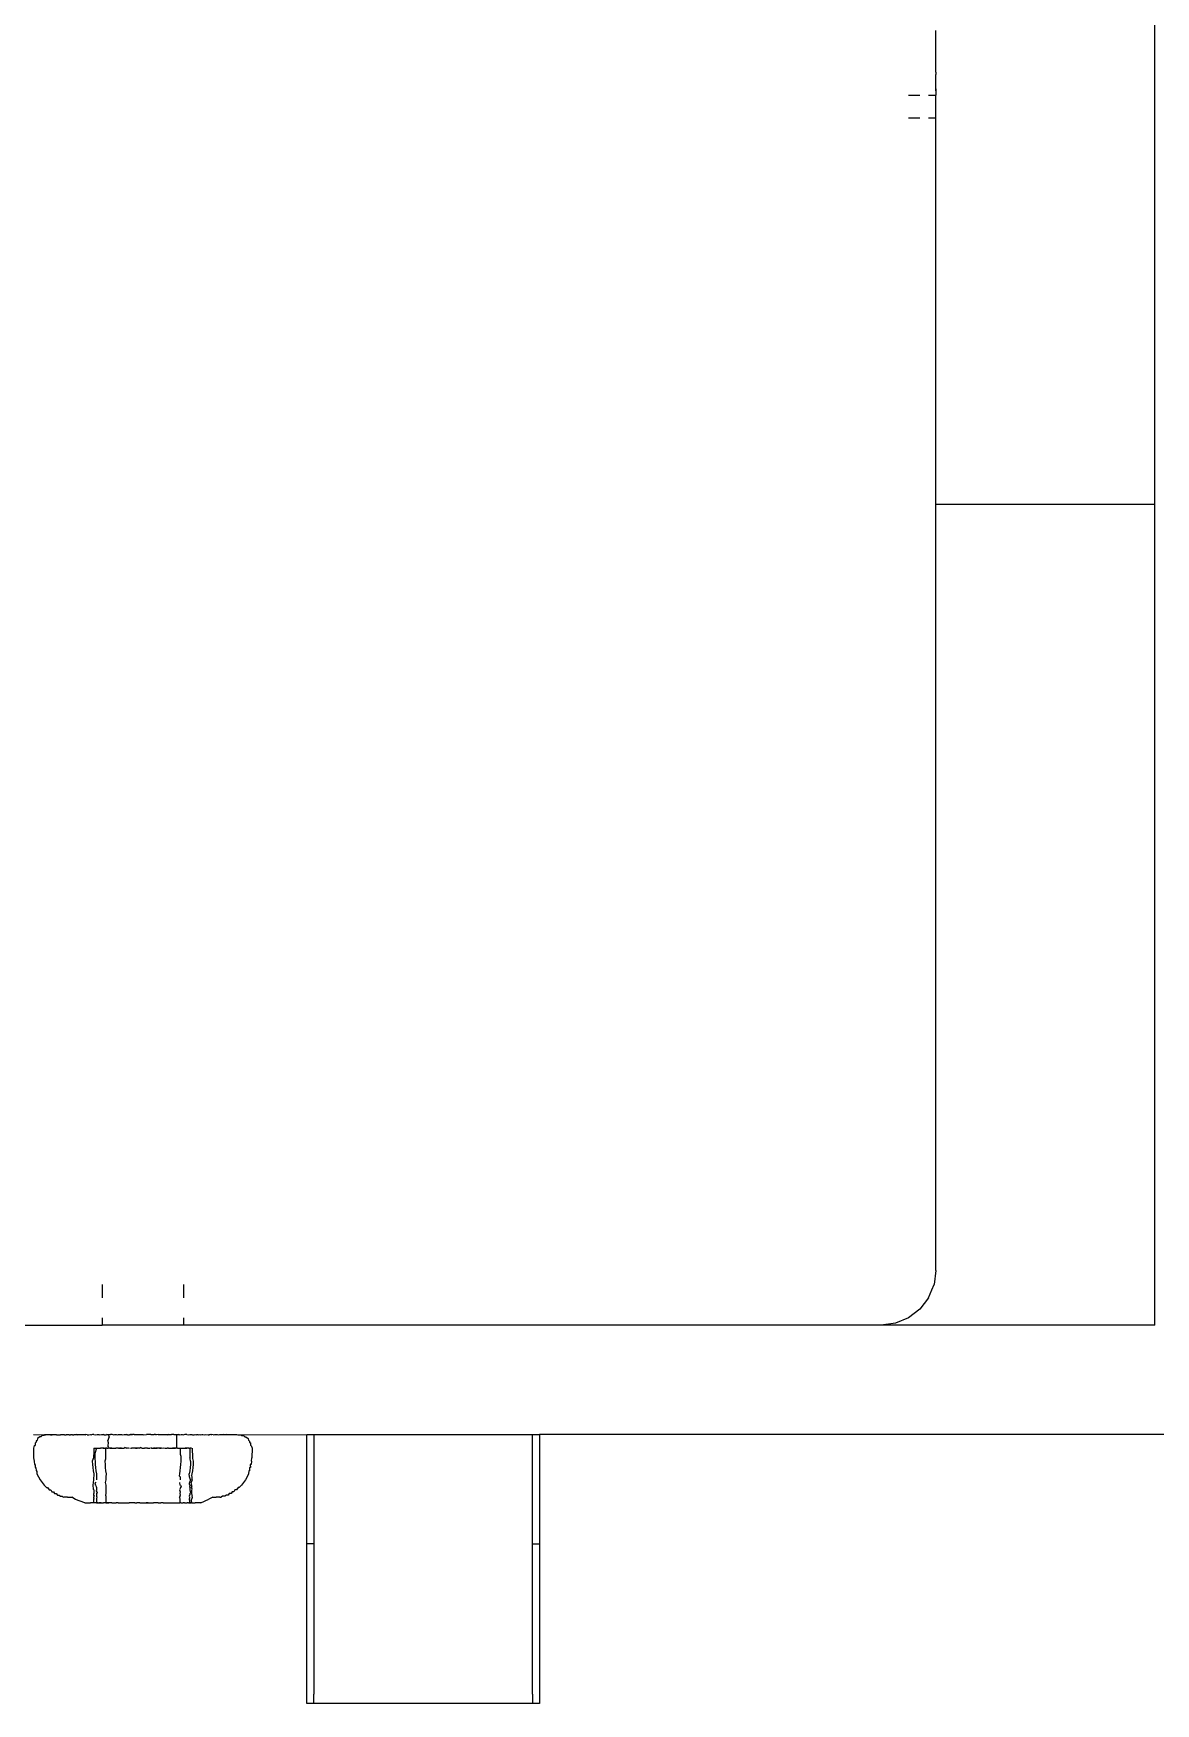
# Model space of a CAD drawing. Header units: millimetres. Extents: x -2916 to 2490, y 92 to 4100.
# Drawn here: x 1277.6 to 1318.6, y 1698 to 1759.1 of the extents above; entities that cross this region are included whole.
import ezdxf

# ---------------------------------------------------------------- set-up
doc = ezdxf.new("R2010")
doc.units = ezdxf.units.MM

msp = doc.modelspace()

# ---------------------------------------------------------------- linework, layer by layer
for p, q in [((1318.556, 1759.005), (1318.556, 1759.95)), ((1310.555, 1759.005), (1310.555, 1759.21)), ((1310.555, 1758.633), (1310.555, 1759.005)), ((1310.555, 1758.121), (1310.555, 1758.633)), ((1318.556, 1758.066), (1318.556, 1759.005)), ((1310.555, 1758.066), (1310.555, 1758.121)), ((1310.555, 1757.685), (1310.555, 1758.066)), ((1318.556, 1757.136), (1318.556, 1758.066)), ((1310.555, 1757.685), (1310.555, 1757.645)), ((1310.555, 1757.645), (1310.555, 1757.606)), ((1310.555, 1757.334), (1310.555, 1757.606)), ((1309.555, 1756.852), (1309.969, 1756.852)), ((1310.287, 1756.852), (1310.487, 1756.852)), ((1310.487, 1756.852), (1310.555, 1756.852)), ((1310.555, 1757.136), (1310.555, 1757.334)), ((1310.555, 1757.075), (1310.555, 1757.136)), ((1310.555, 1757.075), (1310.555, 1757.008)), ((1310.555, 1757.034), (1310.555, 1757.075)), ((1310.555, 1757.008), (1310.555, 1757.034)), ((1310.555, 1757.008), (1310.555, 1756.892)), ((1310.555, 1756.892), (1310.555, 1756.852)), ((1310.555, 1756.217), (1310.555, 1756.852)), ((1318.556, 1756.217), (1318.556, 1757.136)), ((1310.555, 1756.002), (1310.555, 1756.217)), ((1318.556, 1755.31), (1318.556, 1756.217)), ((1309.969, 1756.002), (1309.555, 1756.002)), ((1310.487, 1756.002), (1310.287, 1756.002)), ((1310.555, 1756.002), (1310.487, 1756.002)), ((1310.555, 1755.31), (1310.555, 1756.002)), ((1310.555, 1754.418), (1310.555, 1755.31)), ((1318.556, 1754.418), (1318.556, 1755.31)), ((1310.555, 1753.543), (1310.555, 1754.418)), ((1318.556, 1753.543), (1318.556, 1754.418)), ((1310.555, 1752.687), (1310.555, 1753.543)), ((1318.556, 1752.687), (1318.556, 1753.543)), ((1310.555, 1751.851), (1310.555, 1752.687)), ((1318.556, 1751.851), (1318.556, 1752.687)), ((1310.555, 1751.039), (1310.555, 1751.851)), ((1318.556, 1751.039), (1318.556, 1751.851)), ((1310.555, 1750.25), (1310.555, 1751.039)), ((1318.556, 1750.25), (1318.556, 1751.039)), ((1310.555, 1749.488), (1310.555, 1750.25)), ((1318.556, 1749.488), (1318.556, 1750.25)), ((1310.555, 1748.754), (1310.555, 1749.488)), ((1318.556, 1748.754), (1318.556, 1749.488)), ((1310.555, 1748.05), (1310.555, 1748.754)), ((1318.556, 1748.05), (1318.556, 1748.754)), ((1310.555, 1747.377), (1310.555, 1748.05)), ((1318.556, 1747.377), (1318.556, 1748.05)), ((1310.555, 1746.736), (1310.555, 1747.377)), ((1318.556, 1746.736), (1318.556, 1747.377)), ((1310.555, 1746.13), (1310.555, 1746.736)), ((1318.556, 1746.13), (1318.556, 1746.736)), ((1310.555, 1745.56), (1310.555, 1746.13)), ((1318.556, 1745.56), (1318.556, 1746.13)), ((1310.555, 1745.026), (1310.555, 1745.56)), ((1318.556, 1745.026), (1318.556, 1745.56)), ((1310.555, 1744.531), (1310.555, 1745.026)), ((1310.555, 1744.075), (1310.555, 1744.531)), ((1318.556, 1744.531), (1318.556, 1745.026)), ((1318.556, 1744.075), (1318.556, 1744.531)), ((1310.555, 1743.659), (1310.555, 1744.075)), ((1318.556, 1743.659), (1318.556, 1744.075)), ((1310.555, 1743.284), (1310.555, 1743.659)), ((1318.556, 1743.284), (1318.556, 1743.659)), ((1310.555, 1742.951), (1310.555, 1743.284)), ((1310.555, 1742.662), (1310.555, 1742.951)), ((1318.556, 1742.951), (1318.556, 1743.284)), ((1318.556, 1742.662), (1318.556, 1742.951)), ((1310.555, 1742.415), (1310.555, 1742.662)), ((1310.555, 1742.213), (1310.555, 1742.415)), ((1310.555, 1742.055), (1310.555, 1742.213)), ((1318.556, 1742.415), (1318.556, 1742.662)), ((1318.556, 1742.213), (1318.556, 1742.415)), ((1318.556, 1742.055), (1318.556, 1742.213)), ((1310.555, 1741.942), (1310.555, 1742.055)), ((1310.555, 1741.874), (1310.555, 1741.942)), ((1318.556, 1741.874), (1310.555, 1741.874)), ((1310.555, 1713.851), (1310.555, 1741.874)), ((1318.556, 1741.942), (1318.556, 1742.055)), ((1318.556, 1741.874), (1318.556, 1741.942)), ((1318.556, 1711.851), (1318.556, 1741.874)), ((1310.555, 1713.851), (1310.487, 1713.334)), ((1280.064, 1713.334), (1280.064, 1712.851)), ((1283.045, 1713.334), (1283.045, 1712.851)), ((1310.287, 1712.851), (1309.969, 1712.437)), ((1310.287, 1712.851), (1310.402, 1713.144)), ((1310.402, 1713.144), (1310.487, 1713.334)), ((1309.969, 1712.437), (1309.555, 1712.119)), ((1274.555, 1711.851), (1280.064, 1711.851)), ((1280.064, 1712.119), (1280.064, 1711.92)), ((1280.064, 1711.92), (1280.064, 1711.851)), ((1280.097, 1711.851), (1280.064, 1711.851)), ((1280.153, 1711.851), (1280.097, 1711.851)), ((1280.231, 1711.851), (1280.153, 1711.851)), ((1280.33, 1711.851), (1280.231, 1711.851)), ((1280.448, 1711.851), (1280.33, 1711.851)), ((1280.475, 1711.851), (1280.448, 1711.851)), ((1280.583, 1711.851), (1280.475, 1711.851)), ((1280.614, 1711.851), (1280.583, 1711.851)), ((1280.734, 1711.851), (1280.614, 1711.851)), ((1280.768, 1711.851), (1280.734, 1711.851)), ((1280.898, 1711.851), (1280.768, 1711.851)), ((1280.934, 1711.851), (1280.898, 1711.851)), ((1281.072, 1711.851), (1280.934, 1711.851)), ((1281.11, 1711.851), (1281.072, 1711.851)), ((1281.254, 1711.851), (1281.11, 1711.851)), ((1281.293, 1711.851), (1281.254, 1711.851)), ((1281.441, 1711.851), (1281.293, 1711.851)), ((1281.48, 1711.851), (1281.441, 1711.851)), ((1281.629, 1711.851), (1281.48, 1711.851)), ((1281.669, 1711.851), (1281.629, 1711.851)), ((1281.816, 1711.851), (1281.669, 1711.851)), ((1281.855, 1711.851), (1281.816, 1711.851)), ((1281.999, 1711.851), (1281.855, 1711.851)), ((1282.037, 1711.851), (1281.999, 1711.851)), ((1282.175, 1711.851), (1282.037, 1711.851)), ((1282.211, 1711.851), (1282.175, 1711.851)), ((1282.342, 1711.851), (1282.211, 1711.851)), ((1282.375, 1711.851), (1282.342, 1711.851)), ((1282.495, 1711.851), (1282.375, 1711.851)), ((1282.526, 1711.851), (1282.495, 1711.851)), ((1282.634, 1711.851), (1282.526, 1711.851)), ((1282.662, 1711.851), (1282.634, 1711.851)), ((1282.78, 1711.851), (1282.662, 1711.851)), ((1282.879, 1711.851), (1282.78, 1711.851)), ((1282.957, 1711.851), (1282.879, 1711.851)), ((1283.012, 1711.851), (1282.957, 1711.851)), ((1283.045, 1711.851), (1283.012, 1711.851)), ((1283.045, 1712.119), (1283.045, 1711.92)), ((1283.045, 1711.92), (1283.045, 1711.851)), ((1308.555, 1711.851), (1283.045, 1711.851)), ((1309.072, 1711.92), (1308.555, 1711.851)), ((1318.556, 1711.851), (1308.555, 1711.851)), ((1309.555, 1712.119), (1309.072, 1711.92)), ((1277.555, 1707.851), (1277.963, 1707.842)), ((1277.558, 1707.351), (1277.555, 1706.999)), ((1277.588, 1707.449), (1277.558, 1707.351)), ((1277.588, 1707.449), (1277.614, 1707.449)), ((1277.616, 1707.543), (1277.614, 1707.449)), ((1277.616, 1707.543), (1277.642, 1707.543)), ((1277.662, 1707.629), (1277.642, 1707.543)), ((1277.662, 1707.629), (1277.687, 1707.629)), ((1277.708, 1707.705), (1277.687, 1707.629)), ((1277.784, 1707.767), (1277.708, 1707.705)), ((1277.824, 1707.767), (1277.784, 1707.767)), ((1277.87, 1707.813), (1277.824, 1707.767)), ((1277.942, 1707.813), (1277.87, 1707.813)), ((1277.963, 1707.842), (1277.942, 1707.813)), ((1278.034, 1707.842), (1277.963, 1707.842)), ((1277.963, 1707.842), (1278.002, 1707.842)), ((1278.034, 1707.842), (1278.002, 1707.842)), ((1278.074, 1707.842), (1278.034, 1707.842)), ((1278.123, 1707.842), (1278.074, 1707.842)), ((1278.18, 1707.842), (1278.123, 1707.842)), ((1278.245, 1707.842), (1278.18, 1707.842)), ((1278.18, 1707.842), (1278.217, 1707.842)), ((1278.217, 1707.842), (1278.245, 1707.842)), ((1278.319, 1707.842), (1278.245, 1707.842)), ((1278.365, 1707.842), (1278.319, 1707.842)), ((1278.4, 1707.842), (1278.365, 1707.842)), ((1278.4, 1707.842), (1278.45, 1707.842)), ((1278.45, 1707.842), (1278.488, 1707.842)), ((1278.488, 1707.842), (1278.543, 1707.842)), ((1278.584, 1707.842), (1278.543, 1707.842)), ((1278.643, 1707.842), (1278.584, 1707.842)), ((1278.687, 1707.842), (1278.643, 1707.842)), ((1278.687, 1707.842), (1278.75, 1707.842)), ((1278.797, 1707.842), (1278.75, 1707.842)), ((1278.864, 1707.842), (1278.797, 1707.842)), ((1278.864, 1707.842), (1278.914, 1707.842)), ((1278.985, 1707.842), (1278.914, 1707.842)), ((1278.985, 1707.842), (1279.037, 1707.842)), ((1279.111, 1707.842), (1279.037, 1707.842)), ((1279.139, 1707.851), (1279.111, 1707.842)), ((1279.166, 1707.842), (1279.111, 1707.842)), ((1279.139, 1707.851), (1279.166, 1707.842)), ((1279.244, 1707.842), (1279.166, 1707.842)), ((1279.301, 1707.842), (1279.244, 1707.842)), ((1279.382, 1707.842), (1279.301, 1707.842)), ((1279.442, 1707.842), (1279.382, 1707.842)), ((1279.442, 1707.842), (1279.476, 1707.851)), ((1279.525, 1707.842), (1279.476, 1707.851)), ((1279.525, 1707.842), (1279.587, 1707.842)), ((1279.587, 1707.842), (1279.64, 1707.851)), ((1279.64, 1707.851), (1279.673, 1707.842)), ((1279.719, 1707.851), (1279.673, 1707.842)), ((1279.765, 1707.851), (1279.719, 1707.851)), ((1279.765, 1707.851), (1279.826, 1707.842)), ((1279.768, 1707.351), (1279.803, 1707.351)), ((1279.768, 1707.351), (1279.768, 1707.225)), ((1279.803, 1707.351), (1279.856, 1707.351)), ((1279.856, 1707.351), (1279.803, 1707.153)), ((1279.826, 1707.842), (1279.88, 1707.851)), ((1279.856, 1707.351), (1279.925, 1707.351)), ((1279.856, 1707.351), (1279.887, 1707.351)), ((1279.88, 1707.851), (1279.95, 1707.851)), ((1279.887, 1707.351), (1279.925, 1707.351)), ((1279.925, 1707.351), (1279.961, 1707.351)), ((1279.95, 1707.851), (1279.983, 1707.842)), ((1279.961, 1707.351), (1280.012, 1707.351)), ((1279.983, 1707.842), (1280.042, 1707.851)), ((1280.077, 1707.351), (1280.012, 1707.351)), ((1280.049, 1707.351), (1280.012, 1707.351)), ((1280.042, 1707.851), (1280.079, 1707.849)), ((1280.104, 1707.351), (1280.049, 1707.351)), ((1280.147, 1707.351), (1280.077, 1707.351)), ((1280.104, 1707.351), (1280.077, 1707.351)), ((1280.079, 1707.849), (1280.106, 1707.851)), ((1280.079, 1707.849), (1280.144, 1707.842)), ((1280.104, 1707.351), (1280.147, 1707.351)), ((1280.144, 1707.842), (1280.106, 1707.851)), ((1280.144, 1707.842), (1280.212, 1707.842)), ((1280.147, 1707.351), (1280.19, 1707.351)), ((1280.241, 1707.351), (1280.19, 1707.351)), ((1280.19, 1707.351), (1280.192, 1707.177)), ((1280.212, 1707.842), (1280.241, 1707.851)), ((1280.212, 1707.842), (1280.28, 1707.846)), ((1280.308, 1707.842), (1280.241, 1707.851)), ((1280.241, 1707.351), (1280.285, 1707.351)), ((1280.294, 1707.705), (1280.274, 1707.629)), ((1280.294, 1707.543), (1280.274, 1707.629)), ((1280.28, 1707.846), (1280.308, 1707.842)), ((1280.285, 1707.351), (1280.311, 1707.384)), ((1280.348, 1707.351), (1280.285, 1707.351)), ((1280.287, 1707.395), (1280.29, 1707.449)), ((1280.311, 1707.384), (1280.287, 1707.395)), ((1280.29, 1707.449), (1280.294, 1707.543)), ((1280.319, 1707.767), (1280.294, 1707.705)), ((1280.378, 1707.851), (1280.308, 1707.842)), ((1280.308, 1707.842), (1280.34, 1707.851)), ((1280.319, 1707.767), (1280.308, 1707.842)), ((1280.348, 1707.351), (1280.311, 1707.351)), ((1280.34, 1707.851), (1280.378, 1707.851)), ((1280.424, 1707.351), (1280.348, 1707.351)), ((1280.348, 1707.351), (1280.38, 1707.351)), ((1280.434, 1707.851), (1280.378, 1707.851)), ((1280.38, 1707.351), (1280.424, 1707.351)), ((1280.424, 1707.351), (1280.521, 1707.351)), ((1280.475, 1707.842), (1280.434, 1707.851)), ((1280.475, 1707.842), (1280.517, 1707.851)), ((1280.517, 1707.851), (1280.569, 1707.851)), ((1280.521, 1707.351), (1280.565, 1707.351)), ((1280.614, 1707.351), (1280.565, 1707.351)), ((1280.569, 1707.851), (1280.645, 1707.842)), ((1280.569, 1707.851), (1280.598, 1707.851)), ((1280.598, 1707.851), (1280.645, 1707.842)), ((1280.662, 1707.351), (1280.614, 1707.351)), ((1280.645, 1707.842), (1280.669, 1707.851)), ((1280.645, 1707.842), (1280.71, 1707.851)), ((1280.662, 1707.351), (1280.708, 1707.351)), ((1280.662, 1707.351), (1280.735, 1707.351)), ((1280.669, 1707.851), (1280.71, 1707.851)), ((1280.778, 1707.351), (1280.708, 1707.351)), ((1280.71, 1707.851), (1280.774, 1707.851)), ((1280.735, 1707.351), (1280.805, 1707.351)), ((1280.774, 1707.851), (1280.816, 1707.842)), ((1280.778, 1707.351), (1280.805, 1707.351)), ((1280.805, 1707.351), (1280.871, 1707.351)), ((1280.816, 1707.842), (1280.871, 1707.851)), ((1280.871, 1707.851), (1280.915, 1707.849)), ((1280.871, 1707.351), (1280.902, 1707.373)), ((1280.949, 1707.351), (1280.902, 1707.373)), ((1280.915, 1707.849), (1280.944, 1707.851)), ((1280.915, 1707.849), (1280.99, 1707.842)), ((1280.99, 1707.842), (1280.944, 1707.851)), ((1280.949, 1707.351), (1281.02, 1707.363)), ((1280.995, 1707.351), (1280.949, 1707.351)), ((1280.99, 1707.842), (1281.064, 1707.842)), ((1281.02, 1707.363), (1281.061, 1707.351)), ((1281.089, 1707.851), (1281.064, 1707.842)), ((1281.117, 1707.848), (1281.064, 1707.842)), ((1281.089, 1707.851), (1281.117, 1707.848)), ((1281.109, 1707.351), (1281.14, 1707.351)), ((1281.117, 1707.848), (1281.179, 1707.851)), ((1281.143, 1707.851), (1281.117, 1707.848)), ((1281.179, 1707.351), (1281.14, 1707.351)), ((1281.143, 1707.851), (1281.179, 1707.851)), ((1281.235, 1707.851), (1281.179, 1707.851)), ((1281.224, 1707.351), (1281.179, 1707.351)), ((1281.258, 1707.351), (1281.224, 1707.351)), ((1281.235, 1707.851), (1281.345, 1707.851)), ((1281.314, 1707.351), (1281.258, 1707.351)), ((1281.286, 1707.351), (1281.258, 1707.351)), ((1281.286, 1707.351), (1281.345, 1707.351)), ((1281.386, 1707.351), (1281.314, 1707.351)), ((1281.345, 1707.851), (1281.435, 1707.851)), ((1281.386, 1707.351), (1281.345, 1707.351)), ((1281.432, 1707.351), (1281.386, 1707.351)), ((1281.432, 1707.351), (1281.469, 1707.374)), ((1281.435, 1707.851), (1281.514, 1707.851)), ((1281.514, 1707.351), (1281.469, 1707.374)), ((1281.514, 1707.851), (1281.56, 1707.851)), ((1281.514, 1707.351), (1281.578, 1707.351)), ((1281.56, 1707.851), (1281.592, 1707.842)), ((1281.578, 1707.351), (1281.617, 1707.351)), ((1281.592, 1707.842), (1281.685, 1707.851)), ((1281.685, 1707.351), (1281.617, 1707.351)), ((1281.763, 1707.851), (1281.685, 1707.851)), ((1281.724, 1707.351), (1281.685, 1707.351)), ((1281.724, 1707.351), (1281.798, 1707.351)), ((1281.853, 1707.851), (1281.763, 1707.851)), ((1281.798, 1707.351), (1281.824, 1707.351)), ((1281.853, 1707.851), (1281.931, 1707.851)), ((1281.853, 1707.373), (1281.87, 1707.351)), ((1281.87, 1707.351), (1281.944, 1707.351)), ((1281.931, 1707.851), (1281.967, 1707.851)), ((1281.944, 1707.351), (1282.015, 1707.351)), ((1281.969, 1707.351), (1281.944, 1707.351)), ((1282.015, 1707.851), (1281.967, 1707.851)), ((1282.015, 1707.351), (1281.969, 1707.351)), ((1282.015, 1707.851), (1282.046, 1707.842)), ((1282.015, 1707.351), (1282.084, 1707.351)), ((1282.084, 1707.351), (1282.045, 1707.351)), ((1282.112, 1707.851), (1282.046, 1707.842)), ((1282.114, 1707.351), (1282.084, 1707.351)), ((1282.112, 1707.851), (1282.169, 1707.851)), ((1282.169, 1707.351), (1282.114, 1707.351)), ((1282.169, 1707.851), (1282.238, 1707.851)), ((1282.238, 1707.351), (1282.169, 1707.351)), ((1282.169, 1707.351), (1282.21, 1707.351)), ((1282.238, 1707.351), (1282.21, 1707.351)), ((1282.238, 1707.851), (1282.312, 1707.851)), ((1282.238, 1707.351), (1282.312, 1707.362)), ((1282.312, 1707.851), (1282.374, 1707.851)), ((1282.312, 1707.362), (1282.374, 1707.351)), ((1282.374, 1707.851), (1282.44, 1707.851)), ((1282.374, 1707.351), (1282.447, 1707.351)), ((1282.44, 1707.851), (1282.465, 1707.842)), ((1282.495, 1707.351), (1282.447, 1707.351)), ((1282.465, 1707.842), (1282.521, 1707.851)), ((1282.495, 1707.851), (1282.465, 1707.842)), ((1282.495, 1707.851), (1282.552, 1707.851)), ((1282.495, 1707.351), (1282.552, 1707.351)), ((1282.521, 1707.851), (1282.552, 1707.851)), ((1282.552, 1707.851), (1282.599, 1707.851)), ((1282.552, 1707.351), (1282.599, 1707.351)), ((1282.645, 1707.851), (1282.599, 1707.851)), ((1282.599, 1707.351), (1282.645, 1707.351)), ((1282.683, 1707.851), (1282.645, 1707.851)), ((1282.718, 1707.351), (1282.645, 1707.351)), ((1282.645, 1707.351), (1282.683, 1707.351)), ((1282.683, 1707.851), (1282.745, 1707.851)), ((1282.683, 1707.351), (1282.745, 1707.351)), ((1282.745, 1707.351), (1282.718, 1707.351)), ((1282.745, 1707.851), (1282.818, 1707.851)), ((1282.745, 1707.851), (1282.786, 1707.851)), ((1282.786, 1707.351), (1282.745, 1707.351)), ((1282.786, 1707.851), (1282.818, 1707.851)), ((1282.786, 1707.851), (1282.791, 1707.767)), ((1282.791, 1707.767), (1282.786, 1707.705)), ((1282.786, 1707.705), (1282.786, 1707.629)), ((1282.786, 1707.629), (1282.786, 1707.543)), ((1282.786, 1707.543), (1282.786, 1707.449)), ((1282.786, 1707.449), (1282.786, 1707.351)), ((1282.824, 1707.351), (1282.786, 1707.351)), ((1282.818, 1707.851), (1282.868, 1707.851)), ((1282.824, 1707.351), (1282.868, 1707.351)), ((1282.897, 1707.842), (1282.868, 1707.851)), ((1282.868, 1707.351), (1282.919, 1707.351)), ((1282.897, 1707.842), (1282.954, 1707.851)), ((1282.919, 1707.351), (1282.962, 1707.351)), ((1282.919, 1707.351), (1282.919, 1707.125)), ((1282.954, 1707.851), (1283.003, 1707.851)), ((1282.962, 1707.351), (1283.032, 1707.351)), ((1282.962, 1707.351), (1283.005, 1707.351)), ((1283.003, 1707.851), (1283.059, 1707.842)), ((1283.005, 1707.351), (1283.06, 1707.351)), ((1283.005, 1707.351), (1283.032, 1707.351)), ((1283.032, 1707.351), (1283.098, 1707.351)), ((1283.087, 1707.851), (1283.059, 1707.842)), ((1283.06, 1707.351), (1283.098, 1707.351)), ((1283.135, 1707.851), (1283.087, 1707.851)), ((1283.168, 1707.351), (1283.098, 1707.351)), ((1283.098, 1707.351), (1283.14, 1707.351)), ((1283.164, 1707.851), (1283.135, 1707.851)), ((1283.14, 1707.351), (1283.168, 1707.351)), ((1283.164, 1707.851), (1283.218, 1707.842)), ((1283.232, 1707.351), (1283.168, 1707.351)), ((1283.218, 1707.842), (1283.279, 1707.851)), ((1283.232, 1707.351), (1283.273, 1707.351)), ((1283.335, 1707.351), (1283.273, 1707.351)), ((1283.273, 1707.351), (1283.273, 1707.245)), ((1283.279, 1707.851), (1283.315, 1707.849)), ((1283.315, 1707.849), (1283.345, 1707.851)), ((1283.315, 1707.849), (1283.372, 1707.842)), ((1283.345, 1707.851), (1283.372, 1707.842)), ((1283.363, 1707.351), (1283.368, 1706.999)), ((1283.372, 1707.842), (1283.436, 1707.842)), ((1283.436, 1707.842), (1283.469, 1707.851)), ((1283.469, 1707.851), (1283.522, 1707.842)), ((1283.584, 1707.842), (1283.522, 1707.842)), ((1283.584, 1707.842), (1283.634, 1707.851)), ((1283.634, 1707.851), (1283.668, 1707.842)), ((1283.668, 1707.842), (1283.707, 1707.851)), ((1283.707, 1707.851), (1283.75, 1707.851)), ((1283.75, 1707.851), (1283.808, 1707.842)), ((1283.808, 1707.842), (1283.862, 1707.851)), ((1283.862, 1707.851), (1283.943, 1707.842)), ((1283.943, 1707.842), (1283.97, 1707.851)), ((1283.943, 1707.842), (1283.998, 1707.842)), ((1283.97, 1707.851), (1283.998, 1707.842)), ((1284.036, 1707.851), (1283.998, 1707.842)), ((1284.036, 1707.851), (1284.074, 1707.851)), ((1284.125, 1707.842), (1284.074, 1707.851)), ((1284.125, 1707.842), (1284.174, 1707.851)), ((1284.174, 1707.851), (1284.234, 1707.851)), ((1284.234, 1707.851), (1284.269, 1707.851)), ((1284.269, 1707.851), (1284.312, 1707.842)), ((1284.312, 1707.842), (1284.359, 1707.851)), ((1284.359, 1707.851), (1284.444, 1707.851)), ((1284.444, 1707.851), (1284.495, 1707.851)), ((1284.495, 1707.851), (1284.524, 1707.851)), ((1284.566, 1707.842), (1284.495, 1707.851)), ((1284.524, 1707.851), (1284.599, 1707.851)), ((1284.599, 1707.851), (1284.566, 1707.842)), ((1284.599, 1707.851), (1284.669, 1707.851)), ((1284.669, 1707.851), (1284.733, 1707.851)), ((1284.733, 1707.851), (1284.792, 1707.851)), ((1284.792, 1707.851), (1284.844, 1707.851)), ((1284.844, 1707.851), (1284.892, 1707.851)), ((1284.892, 1707.851), (1284.933, 1707.851)), ((1284.933, 1707.851), (1284.968, 1707.851)), ((1284.968, 1707.851), (1284.998, 1707.851)), ((1284.968, 1707.851), (1285.035, 1707.842)), ((1285.035, 1707.842), (1285.076, 1707.842)), ((1285.076, 1707.842), (1285.108, 1707.842)), ((1285.076, 1707.842), (1285.146, 1707.842)), ((1285.108, 1707.842), (1285.146, 1707.842)), ((1285.146, 1707.842), (1287.555, 1707.851)), ((1285.146, 1707.842), (1285.167, 1707.813)), ((1285.167, 1707.813), (1285.239, 1707.813)), ((1285.239, 1707.813), (1285.286, 1707.767)), ((1285.286, 1707.767), (1285.326, 1707.767)), ((1285.326, 1707.767), (1285.401, 1707.705)), ((1285.401, 1707.705), (1285.422, 1707.629)), ((1285.447, 1707.629), (1285.422, 1707.629)), ((1285.447, 1707.629), (1285.468, 1707.543)), ((1285.493, 1707.543), (1285.468, 1707.543)), ((1285.493, 1707.543), (1285.496, 1707.449)), ((1285.522, 1707.449), (1285.496, 1707.449)), ((1285.522, 1707.449), (1285.555, 1707.351)), ((1285.555, 1707.351), (1285.542, 1706.999)), ((1287.555, 1703.851), (1287.555, 1707.851)), ((1287.555, 1707.851), (1287.805, 1707.851)), ((1287.805, 1707.851), (1295.805, 1707.851)), ((1287.805, 1707.851), (1287.805, 1703.851)), ((1295.805, 1703.851), (1295.805, 1707.851)), ((1295.805, 1707.851), (1296.055, 1707.851)), ((1296.055, 1707.851), (1296.055, 1703.851)), ((1322.555, 1707.851), (1296.055, 1707.851)), ((1277.555, 1706.999), (1277.583, 1706.877)), ((1277.583, 1706.877), (1277.598, 1706.755)), ((1277.598, 1706.755), (1277.624, 1706.755)), ((1277.624, 1706.755), (1277.623, 1706.636)), ((1279.726, 1706.931), (1279.708, 1706.877)), ((1279.708, 1706.877), (1279.715, 1706.755)), ((1279.715, 1706.755), (1279.726, 1706.636)), ((1279.749, 1706.999), (1279.726, 1706.931)), ((1279.768, 1707.225), (1279.749, 1706.999)), ((1279.803, 1707.153), (1279.803, 1706.999)), ((1279.803, 1706.999), (1279.803, 1706.945)), ((1279.803, 1706.945), (1279.809, 1706.877)), ((1279.809, 1706.877), (1279.816, 1706.755)), ((1279.816, 1706.755), (1279.827, 1706.636)), ((1280.193, 1706.942), (1280.17, 1706.877)), ((1280.17, 1706.877), (1280.175, 1706.755)), ((1280.175, 1706.755), (1280.184, 1706.636)), ((1280.192, 1707.177), (1280.193, 1706.999)), ((1280.193, 1706.999), (1280.193, 1706.942)), ((1282.919, 1707.125), (1282.948, 1707.055)), ((1282.934, 1706.755), (1282.926, 1706.636)), ((1282.939, 1706.877), (1282.934, 1706.755)), ((1282.944, 1706.969), (1282.939, 1706.877)), ((1282.945, 1706.999), (1282.944, 1706.969)), ((1282.948, 1707.055), (1282.945, 1706.999)), ((1283.273, 1707.245), (1283.273, 1706.999)), ((1283.28, 1706.967), (1283.273, 1706.999)), ((1283.3, 1706.877), (1283.28, 1706.967)), ((1283.293, 1706.755), (1283.283, 1706.636)), ((1283.3, 1706.877), (1283.293, 1706.755)), ((1283.368, 1706.999), (1283.377, 1706.967)), ((1283.377, 1706.967), (1283.401, 1706.877)), ((1283.394, 1706.755), (1283.383, 1706.636)), ((1283.401, 1706.877), (1283.394, 1706.755)), ((1285.511, 1706.755), (1285.485, 1706.755)), ((1285.485, 1706.755), (1285.487, 1706.636)), ((1285.526, 1706.877), (1285.511, 1706.755)), ((1285.526, 1706.877), (1285.542, 1706.999)), ((1277.623, 1706.636), (1277.648, 1706.636)), ((1277.648, 1706.636), (1277.657, 1706.518)), ((1277.657, 1706.518), (1277.683, 1706.518)), ((1277.683, 1706.518), (1277.685, 1706.404)), ((1277.685, 1706.404), (1277.738, 1706.294)), ((1277.738, 1706.294), (1277.8, 1706.188)), ((1277.8, 1706.188), (1277.87, 1706.088)), ((1277.87, 1706.088), (1277.948, 1705.994)), ((1279.726, 1706.636), (1279.742, 1706.518)), ((1279.747, 1706.188), (1279.729, 1705.994)), ((1279.742, 1706.518), (1279.763, 1706.404)), ((1279.763, 1706.404), (1279.747, 1706.188)), ((1279.824, 1706.088), (1279.803, 1706.033)), ((1279.824, 1706.088), (1279.839, 1706.116)), ((1279.827, 1706.636), (1279.842, 1706.518)), ((1279.842, 1706.518), (1279.861, 1706.404)), ((1279.861, 1706.404), (1279.856, 1706.294)), ((1279.856, 1706.294), (1279.856, 1706.188)), ((1280.198, 1706.188), (1280.177, 1706.088)), ((1280.177, 1706.088), (1280.207, 1705.994)), ((1280.184, 1706.636), (1280.196, 1706.518)), ((1280.196, 1706.518), (1280.211, 1706.404)), ((1280.211, 1706.404), (1280.198, 1706.294)), ((1280.198, 1706.294), (1280.198, 1706.188)), ((1282.898, 1706.404), (1282.887, 1706.333)), ((1282.887, 1706.333), (1282.919, 1706.294)), ((1282.914, 1706.518), (1282.898, 1706.404)), ((1282.902, 1706.088), (1282.903, 1705.994)), ((1282.926, 1706.636), (1282.914, 1706.518)), ((1282.919, 1706.294), (1282.919, 1706.188)), ((1283.268, 1706.518), (1283.248, 1706.404)), ((1283.267, 1706.294), (1283.248, 1706.404)), ((1283.261, 1706.088), (1283.251, 1706.061)), ((1283.291, 1705.994), (1283.251, 1706.061)), ((1283.293, 1706.188), (1283.261, 1706.088)), ((1283.293, 1706.188), (1283.267, 1706.294)), ((1283.283, 1706.636), (1283.268, 1706.518)), ((1283.362, 1706.188), (1283.328, 1706.088)), ((1283.35, 1705.994), (1283.328, 1706.088)), ((1283.347, 1706.404), (1283.333, 1706.343)), ((1283.36, 1706.294), (1283.333, 1706.343)), ((1283.367, 1706.518), (1283.347, 1706.404)), ((1283.362, 1706.188), (1283.36, 1706.294)), ((1283.383, 1706.636), (1283.367, 1706.518)), ((1285.239, 1706.088), (1285.161, 1705.994)), ((1285.31, 1706.188), (1285.239, 1706.088)), ((1285.371, 1706.294), (1285.31, 1706.188)), ((1285.425, 1706.404), (1285.371, 1706.294)), ((1285.427, 1706.518), (1285.425, 1706.404)), ((1285.452, 1706.518), (1285.427, 1706.518)), ((1285.461, 1706.636), (1285.452, 1706.518)), ((1285.487, 1706.636), (1285.461, 1706.636)), ((1277.948, 1705.994), (1278.034, 1705.906)), ((1278.034, 1705.906), (1278.071, 1705.906)), ((1278.071, 1705.906), (1278.126, 1705.826)), ((1278.126, 1705.826), (1278.163, 1705.826)), ((1278.163, 1705.826), (1278.193, 1705.826)), ((1278.193, 1705.826), (1278.225, 1705.754)), ((1278.225, 1705.754), (1278.26, 1705.754)), ((1278.26, 1705.754), (1278.29, 1705.754)), ((1278.29, 1705.754), (1278.329, 1705.69)), ((1278.329, 1705.69), (1278.363, 1705.69)), ((1278.363, 1705.69), (1278.392, 1705.69)), ((1278.392, 1705.69), (1278.438, 1705.634)), ((1278.438, 1705.634), (1278.499, 1705.634)), ((1278.499, 1705.634), (1278.551, 1705.588)), ((1278.551, 1705.588), (1278.61, 1705.588)), ((1278.61, 1705.588), (1278.628, 1705.568)), ((1278.628, 1705.568), (1278.666, 1705.551)), ((1278.723, 1705.551), (1278.666, 1705.551)), ((1278.796, 1705.551), (1278.723, 1705.551)), ((1278.796, 1705.551), (1278.842, 1705.551)), ((1278.842, 1705.551), (1278.896, 1705.551)), ((1278.896, 1705.551), (1278.956, 1705.551)), ((1279.095, 1705.472), (1278.956, 1705.551)), ((1279.429, 1705.351), (1279.095, 1705.472)), ((1279.729, 1705.994), (1279.744, 1705.85)), ((1279.744, 1705.85), (1279.759, 1705.826)), ((1279.759, 1705.826), (1279.768, 1705.778)), ((1279.768, 1705.778), (1279.762, 1705.716)), ((1279.762, 1705.716), (1279.768, 1705.69)), ((1279.763, 1705.551), (1279.787, 1705.588)), ((1279.768, 1705.51), (1279.763, 1705.551)), ((1279.768, 1705.624), (1279.768, 1705.69)), ((1279.787, 1705.588), (1279.768, 1705.624)), ((1279.768, 1705.51), (1279.768, 1705.484)), ((1279.768, 1705.442), (1279.768, 1705.484)), ((1279.768, 1705.389), (1279.768, 1705.442)), ((1279.803, 1706.033), (1279.819, 1705.994)), ((1279.819, 1705.994), (1279.843, 1705.942)), ((1279.843, 1705.942), (1279.86, 1705.906)), ((1279.856, 1705.826), (1279.847, 1705.787)), ((1279.847, 1705.787), (1279.869, 1705.754)), ((1279.86, 1705.906), (1279.856, 1705.826)), ((1279.865, 1705.69), (1279.856, 1705.647)), ((1279.856, 1705.647), (1279.857, 1705.588)), ((1279.879, 1705.551), (1279.856, 1705.509)), ((1279.856, 1705.509), (1279.856, 1705.457)), ((1279.856, 1705.457), (1279.856, 1705.412)), ((1279.857, 1705.588), (1279.879, 1705.551)), ((1279.887, 1705.732), (1279.865, 1705.69)), ((1279.869, 1705.754), (1279.887, 1705.732)), ((1280.203, 1705.69), (1280.191, 1705.634)), ((1280.191, 1705.634), (1280.202, 1705.588)), ((1280.207, 1705.994), (1280.2, 1705.906)), ((1280.2, 1705.906), (1280.208, 1705.826)), ((1280.208, 1705.826), (1280.201, 1705.754)), ((1280.201, 1705.754), (1280.203, 1705.69)), ((1280.202, 1705.588), (1280.203, 1705.551)), ((1280.203, 1705.551), (1280.203, 1705.516)), ((1280.203, 1705.516), (1280.203, 1705.446)), ((1280.203, 1705.446), (1280.204, 1705.41)), ((1282.913, 1705.56), (1282.888, 1705.551)), ((1282.888, 1705.551), (1282.911, 1705.508)), ((1282.924, 1705.876), (1282.902, 1705.826)), ((1282.902, 1705.826), (1282.92, 1705.754)), ((1282.928, 1705.994), (1282.903, 1705.994)), ((1282.908, 1705.439), (1282.905, 1705.351)), ((1282.92, 1705.754), (1282.906, 1705.69)), ((1282.906, 1705.69), (1282.919, 1705.634)), ((1282.91, 1705.478), (1282.908, 1705.439)), ((1282.911, 1705.508), (1282.91, 1705.478)), ((1282.914, 1705.588), (1282.913, 1705.56)), ((1282.919, 1705.634), (1282.914, 1705.588)), ((1282.938, 1705.906), (1282.924, 1705.876)), ((1282.928, 1705.994), (1282.955, 1705.951)), ((1282.955, 1705.951), (1282.938, 1705.906)), ((1283.257, 1705.632), (1283.252, 1705.588)), ((1283.252, 1705.588), (1283.257, 1705.551)), ((1283.28, 1705.649), (1283.257, 1705.632)), ((1283.257, 1705.551), (1283.259, 1705.503)), ((1283.26, 1705.442), (1283.259, 1705.503)), ((1283.26, 1705.442), (1283.261, 1705.351)), ((1283.291, 1705.994), (1283.265, 1705.939)), ((1283.283, 1705.906), (1283.265, 1705.939)), ((1283.28, 1705.649), (1283.285, 1705.706)), ((1283.29, 1705.826), (1283.283, 1705.906)), ((1283.299, 1705.754), (1283.285, 1705.706)), ((1283.299, 1705.754), (1283.29, 1705.826)), ((1283.331, 1705.477), (1283.356, 1705.489)), ((1283.331, 1705.397), (1283.331, 1705.477)), ((1283.351, 1705.826), (1283.332, 1705.8)), ((1283.353, 1705.78), (1283.332, 1705.8)), ((1283.351, 1705.935), (1283.337, 1705.906)), ((1283.365, 1705.85), (1283.337, 1705.906)), ((1283.347, 1705.716), (1283.353, 1705.78)), ((1283.351, 1705.666), (1283.347, 1705.716)), ((1283.351, 1705.935), (1283.35, 1705.994)), ((1283.351, 1705.826), (1283.365, 1705.85)), ((1283.354, 1705.639), (1283.351, 1705.666)), ((1283.352, 1705.567), (1283.372, 1705.588)), ((1283.373, 1705.551), (1283.352, 1705.567)), ((1283.355, 1705.611), (1283.354, 1705.639)), ((1283.372, 1705.588), (1283.355, 1705.611)), ((1283.356, 1705.489), (1283.373, 1705.551)), ((1283.681, 1705.351), (1283.972, 1705.482)), ((1284.113, 1705.551), (1283.972, 1705.482)), ((1284.113, 1705.551), (1284.187, 1705.551)), ((1284.187, 1705.551), (1284.236, 1705.551)), ((1284.287, 1705.551), (1284.236, 1705.551)), ((1284.332, 1705.551), (1284.287, 1705.551)), ((1284.369, 1705.551), (1284.332, 1705.551)), ((1284.369, 1705.551), (1284.422, 1705.551)), ((1284.466, 1705.588), (1284.422, 1705.551)), ((1284.499, 1705.588), (1284.466, 1705.588)), ((1284.558, 1705.588), (1284.499, 1705.588)), ((1284.61, 1705.634), (1284.558, 1705.588)), ((1284.671, 1705.634), (1284.61, 1705.634)), ((1284.717, 1705.69), (1284.671, 1705.634)), ((1284.746, 1705.69), (1284.717, 1705.69)), ((1284.78, 1705.69), (1284.746, 1705.69)), ((1284.819, 1705.754), (1284.78, 1705.69)), ((1284.849, 1705.754), (1284.819, 1705.754)), ((1284.885, 1705.754), (1284.849, 1705.754)), ((1284.916, 1705.826), (1284.885, 1705.754)), ((1284.947, 1705.826), (1284.916, 1705.826)), ((1284.983, 1705.826), (1284.947, 1705.826)), ((1285.038, 1705.906), (1284.983, 1705.826)), ((1285.076, 1705.906), (1285.038, 1705.906)), ((1285.161, 1705.994), (1285.076, 1705.906)), ((1279.429, 1705.351), (1279.639, 1705.351)), ((1279.768, 1705.351), (1279.639, 1705.351)), ((1279.768, 1705.351), (1279.768, 1705.389)), ((1279.803, 1705.351), (1279.768, 1705.351)), ((1279.856, 1705.351), (1279.803, 1705.351)), ((1279.856, 1705.412), (1279.856, 1705.351)), ((1279.925, 1705.351), (1279.856, 1705.351)), ((1279.856, 1705.351), (1279.887, 1705.351)), ((1279.887, 1705.351), (1279.961, 1705.351)), ((1279.887, 1705.351), (1279.925, 1705.351)), ((1279.925, 1705.351), (1279.996, 1705.351)), ((1279.925, 1705.351), (1279.961, 1705.351)), ((1280.036, 1705.351), (1279.961, 1705.351)), ((1279.996, 1705.351), (1280.036, 1705.351)), ((1280.036, 1705.351), (1280.073, 1705.351)), ((1280.073, 1705.351), (1280.12, 1705.351)), ((1280.153, 1705.351), (1280.12, 1705.351)), ((1280.204, 1705.351), (1280.153, 1705.351)), ((1280.204, 1705.41), (1280.204, 1705.351)), ((1280.204, 1705.351), (1280.232, 1705.351)), ((1280.258, 1705.351), (1280.204, 1705.351)), ((1280.232, 1705.351), (1280.307, 1705.351)), ((1280.307, 1705.351), (1280.258, 1705.351)), ((1280.348, 1705.351), (1280.307, 1705.351)), ((1280.422, 1705.351), (1280.348, 1705.351)), ((1280.387, 1705.351), (1280.348, 1705.351)), ((1280.422, 1705.351), (1280.387, 1705.351)), ((1280.422, 1705.351), (1280.54, 1705.351)), ((1280.54, 1705.351), (1280.582, 1705.351)), ((1280.656, 1705.351), (1280.582, 1705.351)), ((1280.656, 1705.351), (1280.789, 1705.351)), ((1280.789, 1705.351), (1280.864, 1705.351)), ((1280.864, 1705.351), (1280.891, 1705.351)), ((1280.891, 1705.351), (1280.948, 1705.351)), ((1280.948, 1705.351), (1281.003, 1705.351)), ((1281.003, 1705.351), (1281.061, 1705.351)), ((1281.109, 1705.351), (1281.061, 1705.351)), ((1281.145, 1705.351), (1281.109, 1705.351)), ((1281.196, 1705.351), (1281.145, 1705.351)), ((1281.258, 1705.351), (1281.196, 1705.351)), ((1281.224, 1705.351), (1281.196, 1705.351)), ((1281.258, 1705.351), (1281.224, 1705.351)), ((1281.258, 1705.351), (1281.337, 1705.351)), ((1281.37, 1705.351), (1281.337, 1705.351)), ((1281.448, 1705.351), (1281.37, 1705.351)), ((1281.448, 1705.351), (1281.513, 1705.351)), ((1281.513, 1705.351), (1281.599, 1705.351)), ((1281.599, 1705.351), (1281.673, 1705.351)), ((1281.673, 1705.351), (1281.746, 1705.351)), ((1281.709, 1705.351), (1281.673, 1705.351)), ((1281.746, 1705.351), (1281.709, 1705.351)), ((1281.746, 1705.351), (1281.799, 1705.351)), ((1281.799, 1705.351), (1281.834, 1705.351)), ((1281.834, 1705.351), (1281.897, 1705.351)), ((1281.897, 1705.351), (1281.944, 1705.351)), ((1281.991, 1705.351), (1281.944, 1705.351)), ((1282.02, 1705.351), (1281.991, 1705.351)), ((1282.084, 1705.351), (1282.02, 1705.351)), ((1282.118, 1705.351), (1282.084, 1705.351)), ((1282.118, 1705.351), (1282.218, 1705.351)), ((1282.293, 1705.351), (1282.218, 1705.351)), ((1282.293, 1705.351), (1282.332, 1705.351)), ((1282.332, 1705.351), (1282.387, 1705.351)), ((1282.387, 1705.351), (1282.449, 1705.351)), ((1282.449, 1705.351), (1282.488, 1705.351)), ((1282.488, 1705.351), (1282.538, 1705.351)), ((1282.538, 1705.351), (1282.593, 1705.351)), ((1282.538, 1705.351), (1282.566, 1705.351)), ((1282.566, 1705.351), (1282.593, 1705.351)), ((1282.593, 1705.351), (1282.699, 1705.351)), ((1282.699, 1705.351), (1282.761, 1705.351)), ((1282.699, 1705.351), (1282.732, 1705.351)), ((1282.732, 1705.351), (1282.802, 1705.351)), ((1282.761, 1705.351), (1282.802, 1705.351)), ((1282.802, 1705.351), (1282.851, 1705.351)), ((1282.851, 1705.351), (1282.905, 1705.351)), ((1282.943, 1705.351), (1282.905, 1705.351)), ((1282.943, 1705.351), (1282.989, 1705.351)), ((1282.989, 1705.351), (1283.032, 1705.351)), ((1283.073, 1705.351), (1283.032, 1705.351)), ((1283.073, 1705.351), (1283.148, 1705.351)), ((1283.073, 1705.351), (1283.113, 1705.351)), ((1283.113, 1705.351), (1283.181, 1705.351)), ((1283.148, 1705.351), (1283.181, 1705.351)), ((1283.224, 1705.351), (1283.181, 1705.351)), ((1283.224, 1705.351), (1283.261, 1705.351)), ((1283.224, 1705.351), (1283.287, 1705.351)), ((1283.261, 1705.351), (1283.287, 1705.351)), ((1283.287, 1705.351), (1283.331, 1705.351)), ((1283.357, 1705.351), (1283.287, 1705.351)), ((1283.357, 1705.351), (1283.331, 1705.397)), ((1283.357, 1705.351), (1283.471, 1705.351)), ((1283.681, 1705.351), (1283.471, 1705.351)), ((1287.555, 1698.003), (1287.555, 1703.851)), ((1287.805, 1703.851), (1287.555, 1703.851)), ((1287.805, 1703.851), (1287.805, 1698.351)), ((1295.805, 1698.351), (1295.805, 1703.851)), ((1295.805, 1703.851), (1296.055, 1703.851)), ((1296.055, 1703.851), (1296.055, 1698.003)), ((1287.805, 1698.003), (1287.805, 1698.351)), ((1295.805, 1698.351), (1295.805, 1698.003)), ((1287.805, 1698.003), (1287.555, 1698.003)), ((1295.805, 1698.003), (1287.805, 1698.003)), ((1296.055, 1698.003), (1295.805, 1698.003))]:
    msp.add_line(p, q)

doc.saveas('drawing.dxf')
